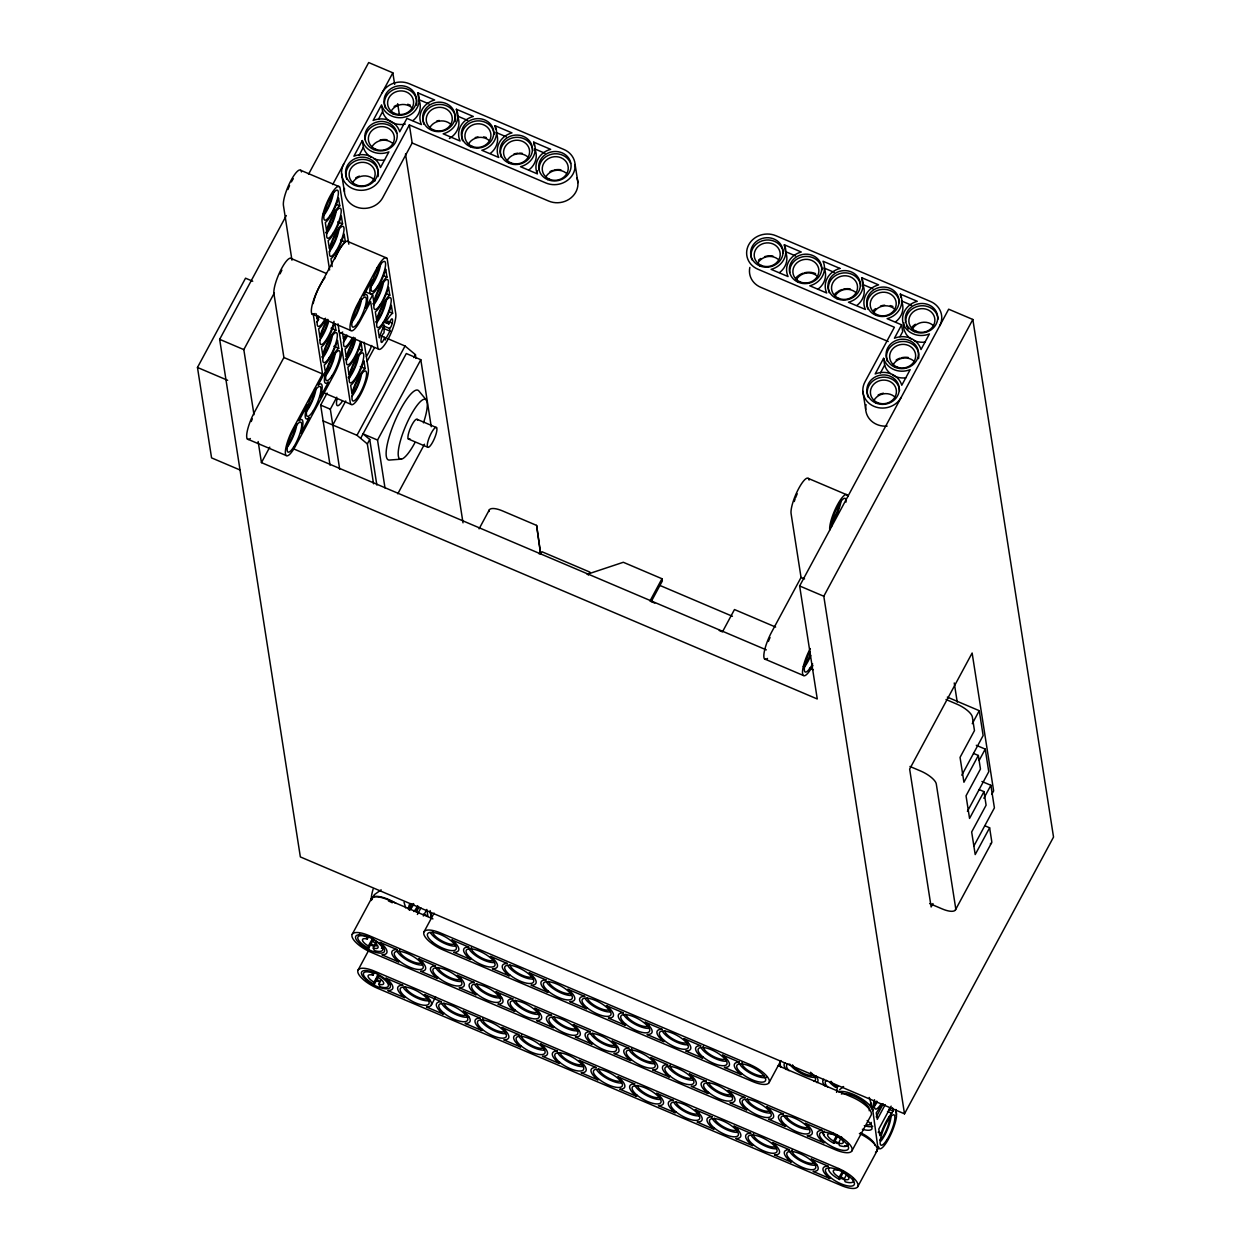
<?xml version="1.0" encoding="UTF-8"?>
<svg xmlns="http://www.w3.org/2000/svg" width="1251" height="1251" viewBox="0 0 1251 1251"><rect width="100%" height="100%" fill="white"/><g stroke="black" fill="none" stroke-linecap="round" stroke-linejoin="round"><path stroke-width="1.5" d="M372 897.577L371.406 900.095L374.377 894.653L381.133 889.852M381.211 335.878L384.729 337.379L385.152 340.022L389.952 331.093L389.546 328.45C393.408 325.604 393.971 311.39 388.826 323.915L383.557 321.679M371.688 345.495L371.328 346.558A14.871 3.565 -67 0 1 366.402 356.504M891.15 1106.165L878.796 1129.106L879.813 1135.627L881.83 1131.076A20.266 4.848 -67 0 1 890.837 1114.344L893.042 1111.06L892.542 1107.792M877.905 1147.73L872.838 1110.591L869.758 1105.321L870.946 1103.054L869.226 1097.44M373.236 948.039L374.69 948.399A8.788 3.065 28.3 0 0 373.705 942.034L372.141 941.096L371.797 938.891L372.626 939.282A13.98 4.863 28.3 0 1 382.759 948.852A13.98 4.863 28.3 0 1 374.377 950.557L373.236 948.039L376.473 941.94M378.865 984.209L380.335 984.553A8.788 3.065 28.3 0 0 379.334 978.204L377.786 977.266L377.442 975.045L378.255 975.452A13.98 4.863 28.3 0 1 388.389 985.022A13.98 4.863 28.3 0 1 380.023 986.726L378.865 984.209L381.289 979.627M847.943 1143.93A13.98 4.863 28.3 0 1 839.562 1145.635L838.42 1143.133L841.657 1137.018M852.916 1178.411A13.98 4.863 28.3 0 1 845.207 1181.804L844.05 1179.286L846.489 1174.72M240.286 470.095L211.56 457.882L197.47 367.466L245.54 278.191L252.718 281.24M258.159 441.54L261.443 462.62L817.263 698.981L799.639 585.968L948.665 309.2L972.84 319.474L1053.53 837.06L904.504 1113.828L300.349 856.919L219.66 339.334L286.307 215.547M308.512 174.296L368.685 62.55L392.845 72.824L394.659 84.411M253.984 414.722L243.82 349.608L274.376 292.875M332.688 184.569L392.845 72.824M362.321 140.565L353.908 156.203A19.75 17.889 -8.9 0 1 380.492 167.493L388.905 151.871A19.75 17.889 -8.9 0 1 362.321 140.565L363.369 147.352A19.75 17.889 -8.9 0 0 371.25 157.36M359.162 155.171L363.369 147.352M378.396 119.455L382.603 111.636L381.805 106.554M291.968 260.192A20.282 4.863 -67 0 0 281.631 268.449A20.282 4.863 -67 0 0 273.938 293.672L283.899 357.52L254.453 412.205A20.282 4.863 -67 0 0 246.932 432.909A20.282 4.863 -67 0 0 250.341 438.507M382.118 92.762A20.282 18.39 -8.9 0 1 409.265 83.723L563.92 149.494A20.282 18.39 -8.9 0 1 573.036 173.952A20.282 18.39 -8.9 0 1 545.889 182.974L409.358 124.912L379.913 179.597A20.282 18.39 -8.9 0 1 352.766 188.635A20.282 18.39 -8.9 0 1 343.665 164.178M409.358 124.912L412.173 142.989L382.728 197.689A20.282 18.39 -8.9 0 1 358.865 207.791A20.282 18.39 -8.9 0 1 344.494 188.448M261.443 462.62L269.763 447.154M313.188 313.86L322.555 373.955L293.109 428.64A20.282 4.863 -67 0 0 285.431 453.863A20.282 4.863 -67 0 0 295.752 445.606L334.22 374.174A20.282 4.863 -67 0 0 341.914 348.951M372.689 294.892L365.48 308.293A19.75 4.723 -67 0 0 363.541 295.861L371.954 280.224A19.75 4.723 -67 0 0 371.985 293.907L373.517 292.953A19.75 4.723 -67 0 0 385.73 269.215L386.966 277.128A19.75 4.723 -67 0 0 373.736 301.679L372.689 294.892L364.635 291.467M330.029 465.153L320.663 405.089L327.121 393.095M339.693 469.266L330.327 409.202L336.785 397.208M332.797 425.012L345.745 400.977M367.012 361.492L374.409 347.762M384.729 337.379C379.585 349.905 380.148 335.69 384.026 332.844L384.354 325.057L383.134 327.637A19.75 4.723 -67 0 0 379.381 337.833L378.146 329.92A19.75 4.723 -67 0 0 391.36 305.369L392.595 313.282A19.75 4.723 -67 0 0 388.06 318.489L386.762 320.584L387.153 323.118L383.65 321.616M373.549 483.793L367.341 443.933L356.973 435.301L405.043 346.011L387.779 338.677M360.632 438.35L406.309 353.533L420.805 359.694L431.251 426.716M367.341 443.933L369.733 439.461L363.04 433.878L377.536 440.055L384.995 487.921M413.815 357.614L415.41 354.643L405.043 346.011M377.536 440.055L420.805 359.694M397.787 493.801L424.48 444.23M479.086 528.845L489.25 509.97M539.181 553.943L540.323 551.832L536.616 525.404L502.48 510.893A16.232 5.661 28.3 0 0 489.032 511.503M540.323 551.832L540.667 554.099L541.949 551.738L589.878 572.114L588.283 575.1M352.203 934.325L371.438 898.609M358.083 970.057L369.061 949.65M416.333 912.01L418.991 907.1M417.396 914.465L420.915 907.913M423.323 915.998L426.841 909.446L427.858 915.982L423.51 914.121M424.026 931.839L434.097 913.121M431.157 1005.335L435.661 996.969M649.957 601.043L661.967 578.728L623.311 562.278L587.126 574.318M651.177 601.684L662.326 580.98L661.967 578.728M883.597 358.333L875.184 373.955A19.75 17.889 -8.9 0 1 901.768 385.261L910.181 369.639A19.75 17.889 -8.9 0 1 883.597 358.333L884.66 365.104A19.75 17.889 -8.9 0 0 890.352 373.58M901.627 324.853L894.418 338.239A19.75 17.889 -8.9 0 1 921.002 349.545L929.415 333.923A19.75 17.889 -8.9 0 1 904.989 327.246L903.159 323.477A19.75 17.889 -8.9 0 1 917.264 301.319L900.345 294.126A19.75 17.889 -8.9 0 1 887.131 318.677L901.627 324.853L902.69 331.624L899.985 336.66M880.454 372.923L884.66 365.104M809.116 480.103A20.282 4.863 -67 0 0 798.779 488.375A20.282 4.863 -67 0 0 791.085 513.598L801.047 577.446L771.601 632.13A20.282 4.863 -67 0 0 764.095 652.819A20.282 4.863 -67 0 0 767.489 658.433M904.504 1113.828L823.799 596.242L972.84 319.474M769.052 1082.647L780.952 1060.551M972.262 723.688L979.252 710.693L947.351 697.135M961.8 775.182L983.13 735.557L979.252 710.693M973.513 753.415L978.345 755.463L963.927 782.25L960.049 757.387L974.466 730.6L972.355 717.042A16.232 5.661 28.3 0 0 956.796 704.094L946.022 699.512M979.126 760.483L985.241 749.114L976.312 745.315M967.43 811.336L988.759 771.726L985.241 749.114M979.142 789.584L983.99 791.633L969.556 818.42L966.038 795.808L980.456 769.037L978.345 755.463M983.88 798.263L990.886 785.284L981.941 781.484M932.98 903.55L931.135 906.959L909.649 769.084L972.136 653.022L993.638 790.898L991.793 794.307M973.966 845.832L994.404 807.88L990.886 785.284M984.787 825.738L989.619 827.802L975.201 854.574L971.667 831.978L986.101 805.191L983.99 791.633M955.467 909.868L991.511 842.908M871.884 1108.136L870.946 1103.054M851.9 1150.904L871.118 1115.204A20.282 7.068 28.3 0 0 851.947 1097.08L778.216 1065.727M876.232 1116.924L883.284 1103.82M885.223 1104.633L877.279 1119.379L876.263 1112.858L878.468 1109.59A20.297 4.863 -67 0 0 882.377 1103.773M857.764 1186.652L876.998 1150.936M367.309 939.048L366.152 936.53A13.98 4.863 28.3 0 0 357.786 938.234A13.98 4.863 28.3 0 0 367.919 947.805L368.748 948.211L368.388 945.991L366.84 945.052A8.788 3.065 28.3 0 1 365.839 938.703L367.309 939.048L368.967 935.998M368.748 948.211L372.861 940.236M372.954 975.217L371.797 972.699A13.98 4.863 28.3 0 0 363.416 974.404A13.98 4.863 28.3 0 0 373.564 983.974L374.377 984.365L374.033 982.16L372.47 981.222A8.788 3.065 28.3 0 1 371.484 974.857L372.954 975.217L374.612 972.168M374.377 984.365L378.49 976.39M824.19 1131.107A13.98 4.863 28.3 0 0 833.103 1142.898L833.932 1143.289L837.216 1136.815M828.803 1168.153A13.98 4.863 28.3 0 0 838.749 1179.052L839.562 1179.458L843.69 1171.483M368.388 945.991L372.548 938.406M374.033 982.16L378.177 974.576M833.932 1143.289L833.588 1141.068L836.903 1135.001M839.562 1179.458L839.218 1177.238L842.548 1171.171M387.153 323.118L388.42 321.272L388.826 323.915M839.562 1089.73L843.596 1086.54M405.324 124.052L403.776 124.349A19.75 17.889 -8.9 0 1 382.603 111.636M401.336 459.148L389.765 460.024A37.858 9.07 -67 0 1 394.378 422.4A37.858 9.07 -67 0 1 418.71 390.797L426.153 399.788M832.494 1134.125L831.039 1133.781A8.788 3.065 28.3 0 0 832.024 1140.146L833.588 1141.068M838.42 1143.133L839.874 1143.477A8.788 3.065 28.3 0 0 838.889 1137.112L837.326 1136.189M838.139 1170.295L836.669 1169.935A8.788 3.065 28.3 0 0 837.67 1176.3L839.218 1177.238M844.05 1179.286L845.52 1179.646A8.788 3.065 28.3 0 0 844.519 1173.282L842.971 1172.343M784.346 244.805L801.265 251.998A19.75 17.889 -8.9 0 0 788.052 276.549L771.132 269.356A19.75 17.889 -8.9 0 0 784.346 244.805L785.409 251.576L795.558 255.892M861.689 277.691L878.593 284.884A19.75 17.889 -8.9 0 0 865.379 309.435L848.459 302.242A19.75 17.889 -8.9 0 0 861.689 277.691L862.737 284.462A19.75 17.889 -8.9 0 1 856.966 305.385M417.725 92.809L434.644 100.002A19.75 17.889 -8.9 0 0 421.431 124.568L406.919 118.392L399.71 131.793A19.75 17.889 -8.9 0 0 373.126 120.487L381.539 104.865A19.75 17.889 -8.9 0 0 402.713 117.563L407.154 116.484A19.75 17.889 -8.9 0 0 417.725 92.809L418.788 99.595A19.75 17.889 -8.9 0 1 413.002 120.518M456.396 109.259L473.316 116.452A19.75 17.889 -8.9 0 0 460.087 141.003L443.167 133.81A19.75 17.889 -8.9 0 0 456.396 109.259L457.444 116.046A19.75 17.889 -8.9 0 1 449.375 138.486M495.052 125.694L511.972 132.887A19.75 17.889 -8.9 0 0 498.758 157.454L481.838 150.261A19.75 17.889 -8.9 0 0 495.052 125.694L495.584 129.088M533.724 142.145L550.643 149.338A19.75 17.889 -8.9 0 0 537.414 173.889L520.51 166.696A19.75 17.889 -8.9 0 0 533.724 142.145L534.255 145.538M834.229 272.343L824.081 268.027A19.75 17.889 -8.9 0 1 818.295 288.934M862.737 284.462L872.885 288.778M911.557 305.228L901.408 300.912A19.75 17.889 -8.9 0 1 895.622 321.82M418.788 99.595L428.937 103.911M457.444 116.046L467.608 120.362M506.264 136.797L496.115 132.481A19.75 17.889 -8.9 0 1 490.329 153.404M544.936 153.248L534.787 148.932A19.75 17.889 -8.9 0 1 529.001 169.839M888.226 341.523L760.671 287.277A20.282 18.39 -8.9 0 1 749.849 267.417M412.173 142.989L548.704 201.067A20.282 18.39 -8.9 0 0 571.019 197.846A20.282 18.39 -8.9 0 0 576.914 177.939M300.819 170.339L339.474 186.79M336.535 204.492L339.756 205.868A19.75 4.723 -67 0 0 326.527 230.419L325.291 222.506A19.75 4.723 -67 0 0 338.521 197.955L339.756 205.868M337.739 221.896L342.571 223.945A19.75 4.723 -67 0 0 329.357 248.511L328.122 240.599A19.75 4.723 -67 0 0 341.335 216.048L342.571 223.945M386.684 258.034L348.028 241.599A20.282 4.863 -67 0 0 338.333 251.482L319.114 287.198A20.282 4.863 -67 0 0 311.593 307.902A20.282 4.863 -67 0 0 314.986 313.501M340.553 239.973L345.385 242.037A19.75 4.723 -67 0 0 334.83 258.973M383.744 275.752L386.966 277.128M386.559 293.829L389.78 295.205A19.75 4.723 -67 0 0 376.567 319.756L375.331 311.843A19.75 4.723 -67 0 0 388.545 287.292L389.78 295.205M291.327 258.566L326.464 273.516M808.474 478.492L847.13 494.927M389.077 311.796L392.595 313.282M388.842 321.71L392.361 323.211M382.509 325.448L389.546 328.45M382.915 328.106L389.952 331.093M312.062 314.032L350.733 330.483M331.062 328.2L335.894 330.248A19.75 4.723 -67 0 0 322.68 354.799L321.444 346.902A19.75 4.723 -67 0 0 333.908 324.807M339.756 332.563L378.412 349.013M359.084 349.154L362.305 350.53A19.75 4.723 -67 0 0 349.076 375.081L347.856 367.168A19.75 4.723 -67 0 0 361.07 342.618L362.305 350.53M333.876 346.277L338.708 348.341A19.75 4.723 -67 0 0 326.245 370.421L325.166 374.315A19.75 4.723 -67 0 0 328.466 381.962L320.053 397.583A19.75 4.723 -67 0 0 318.114 385.152L325.323 371.75L324.259 364.979A19.75 4.723 -67 0 0 337.489 340.428L338.708 348.341M360.288 366.543L365.12 368.607A19.75 4.723 -67 0 0 351.906 393.158L350.671 385.245A19.75 4.723 -67 0 0 363.885 360.695L365.12 368.607M283.899 357.52L322.555 373.955M801.047 577.446L804.565 578.932M417.224 419.382L436.552 427.607A10.821 2.596 -67 0 1 431.532 444.074A10.821 2.596 -67 0 1 428.202 440.508A10.821 2.596 -67 0 1 436.552 427.607M219.66 339.334L243.82 349.608M799.639 585.968L823.799 596.242M322.821 392.376L350.937 404.323M408.295 438.976L427.639 447.186M320.663 405.089L330.327 409.202M197.47 367.466L227.651 380.304M323.133 420.915L356.973 435.301M775.636 627.064L734.478 609.55L722.452 631.88L719.231 630.504M659.918 585.452L732.414 616.274M293.25 448.702L766.316 649.879M809.491 668.237L813.087 669.77M651.568 601.731L654.789 603.091M247.401 439.038L286.072 455.489M764.564 658.964L803.22 675.415M909.962 766.472L920.736 771.054A16.232 5.661 28.3 0 1 936.295 784.002L955.686 908.32A16.232 5.661 28.3 0 1 942.238 908.93L929.665 903.582M888.695 1109.215L893.042 1111.06M887.491 1111.435L891.854 1113.296M432.924 918.891L387.966 899.766A20.282 7.068 28.3 0 0 371.172 900.532M878.124 1132.171L881.017 1133.406M370.39 944.755L369.733 944.442A16.232 5.661 28.3 0 0 373.517 946.272M369.608 944.677L370.437 945.084M404.042 902.362L405.762 907.976M889.242 1116.643L889.555 1118.629A13.261 3.174 -67 0 1 884.942 1133.031L884.004 1134.798A13.261 3.174 -67 0 1 879.688 1140.318M872.182 1107.557L872.838 1110.591A20.297 4.863 -67 0 1 874.527 1099.723M989.619 827.802L991.73 841.36A16.232 5.661 28.3 0 1 990.323 843.925M900.345 294.126L900.876 297.519M954.247 682.968L957.234 702.108M862.862 391.344L865.692 409.421M895.904 1109.481L896.514 1116.064A20.266 4.848 -67 0 1 887.616 1140.615A20.266 4.848 -67 0 1 878.468 1146.776A20.282 7.068 28.3 0 1 876.701 1149.982M779.795 1061.348L780.687 1067.103M575.116 164.538L577.931 182.63M536.616 525.404L540.667 554.099M397.677 103.724L399.476 115.311M405.496 153.936L463.011 522.824M415.41 354.643L416.004 358.443M341.586 173.592L344.4 191.669M348.826 244.195L340.131 188.416A20.282 4.863 -67 0 0 329.795 196.673A20.282 4.863 -67 0 0 322.101 221.896L329.592 269.981M364.119 342.289L368.326 369.233A20.282 4.863 -67 0 1 360.632 394.44A20.282 4.863 -67 0 1 350.296 402.713L337.989 323.837M345.385 242.037L344.15 234.125A19.75 4.723 -67 0 1 330.936 258.676L332.172 266.588M369.733 439.461L376.848 485.028M342.711 334.158L343.446 338.912A19.75 4.723 -67 0 1 344.197 336.441M430.125 910.587L431.314 918.203M334.908 323.931L335.894 330.248M316.3 313.892L317.035 318.645A19.75 4.723 -67 0 1 317.785 316.175M291.827 259.301L283.43 205.445A20.282 4.863 -67 0 1 291.123 180.238A20.282 4.863 -67 0 1 301.46 171.966M871.212 1122.397L871.259 1123.351A13.261 4.629 28.3 0 1 866.896 1124.821M414.879 442.745A32.463 7.772 -67 0 1 398.35 450.829A32.463 7.772 -67 0 1 419.069 402.963A32.463 7.772 -67 0 1 423.479 422.854M409.859 438.679A10.821 2.596 -67 0 1 410.265 428.421A10.821 2.596 -67 0 1 417.568 420.242M342.367 401.149A14.871 3.565 -67 0 1 340.679 403.479L339.162 405.043A14.871 3.565 -67 0 1 336.941 399.491M895.544 1110.825A20.282 7.068 28.3 0 1 896.216 1115.22M810.539 1072.263A16.232 5.661 28.3 0 1 814.12 1081.427M789.006 1070.747A16.232 5.661 28.3 0 1 787.958 1063.96M827.677 1087.182A16.232 5.661 28.3 0 1 826.614 1080.411M430.235 912.839A19.75 6.881 28.3 0 1 430.954 917.468M786.238 1069.589A19.75 6.881 28.3 0 1 785.175 1062.756M815.84 1075.797A19.75 6.881 28.3 0 1 816.903 1082.631M824.909 1086.024A19.75 6.881 28.3 0 1 823.846 1079.206M835.777 1087.463A16.232 5.661 28.3 0 1 830.085 1082.725M816.528 1076.955A16.232 5.661 28.3 0 1 802.595 1074.156A16.232 5.661 28.3 0 1 789.709 1064.022M813.963 1075.25A13.042 4.551 28.3 0 1 802.767 1072.983A13.042 4.551 28.3 0 1 792.415 1064.851M837.028 1086.916A13.042 4.551 28.3 0 1 831.086 1081.302M417.975 907.272A20.297 4.863 -67 0 1 415.598 911.322M408.186 909.055A20.297 4.863 -67 0 1 409.343 904.629M371.406 900.095A20.266 4.848 -67 0 1 373.111 889.18M383.228 947.93A13.98 4.863 28.3 0 1 381.43 948.305M359.459 935.107A13.98 4.863 28.3 0 1 359.647 933.778M388.42 900.939A16.498 5.755 28.3 0 1 392.267 902.784M371.672 898.155A20.282 7.068 28.3 0 1 395.988 903.378M417.725 905.693A16.498 3.956 -67 0 1 413.925 911.572M409.296 910.165A16.498 3.956 -67 0 1 410.703 903.55M413.862 904.035A16.498 3.956 -67 0 1 410.047 909.93M413.174 903.55A13.261 3.174 -67 0 1 408.858 909.07M890.947 1114.782A16.498 3.956 -67 0 1 880.876 1141.178M860.532 1132.749A16.498 5.755 28.3 0 1 875.059 1145.337M862.377 1129.246A16.498 5.755 28.3 0 0 872.041 1128.809L871.494 1125.243A16.498 5.755 28.3 0 0 867.193 1120.521M872.76 1126.275A16.498 5.755 28.3 0 1 864.3 1125.681M836.559 1092.389A20.266 4.848 -67 0 1 837.857 1085.79M841.376 1094.031A16.498 5.755 28.3 0 1 859.328 1098.941A16.498 5.755 28.3 0 1 869.195 1110.747M838.358 1091.967A20.282 7.068 28.3 0 1 869.758 1105.321M880.985 1104.054A16.498 3.956 -67 0 1 874.949 1102.225M877.107 1102.412A16.498 3.956 -67 0 1 873.542 1106.728M876.81 1101.115A13.261 3.174 -67 0 1 874.042 1104.148M507.062 160.66A13.042 11.806 -8.9 0 1 527.312 156.5M513.911 154.045A16.232 14.699 -8.9 0 1 518.055 153.201M519.462 153.138A16.232 14.699 -8.9 0 1 522.277 153.341M436.568 121.159A16.232 14.699 -8.9 0 1 439.32 120.487M475.239 137.61A16.232 14.699 -8.9 0 1 477.991 136.922M483.605 136.906A16.232 14.699 -8.9 0 1 486.311 137.563M380.038 140.034A16.232 14.699 -8.9 0 1 387.044 139.737M394.112 106.507A16.232 14.699 -8.9 0 1 397.912 104.724M407.638 104.286A16.232 14.699 -8.9 0 1 410.281 105.162M549.987 171.59A16.232 14.699 -8.9 0 1 552.567 170.496M553.927 170.105A16.232 14.699 -8.9 0 1 560.933 169.792M355.659 177.939A16.232 14.699 -8.9 0 1 359.444 176.141M501.244 157.173A16.232 14.699 -8.9 0 1 513.489 137.673A16.232 14.699 -8.9 0 1 532.754 150.699M462.573 140.722A16.232 14.699 -8.9 0 1 474.817 121.238A16.232 14.699 -8.9 0 1 494.082 134.264M468.39 144.225A13.042 11.806 -8.9 0 1 488.656 140.065M385.245 107.836A16.232 14.699 -8.9 0 1 399.585 88.039A16.232 14.699 -8.9 0 1 416.474 105.209M391.063 111.339A13.042 11.806 -8.9 0 1 411.313 107.179M423.917 124.287A16.232 14.699 -8.9 0 1 438.257 104.49A16.232 14.699 -8.9 0 1 455.129 121.66M429.734 127.774A13.042 11.806 -8.9 0 1 449.985 123.614M371.828 147.055A13.042 11.806 -8.9 0 1 392.095 142.895M365.198 139.799A16.232 14.699 -8.9 0 1 378.255 124.068A16.232 14.699 -8.9 0 1 396.723 133.325M539.103 169.855A16.232 14.699 -8.9 0 1 552.144 154.123A16.232 14.699 -8.9 0 1 570.612 163.396M545.717 177.11A13.042 11.806 -8.9 0 1 565.984 172.951M536.992 173.232A19.75 17.889 -8.9 0 1 537.289 170.699M346.793 179.268A16.232 14.699 -8.9 0 1 361.132 159.471A16.232 14.699 -8.9 0 1 378.005 176.641M352.61 182.755A13.042 11.806 -8.9 0 1 375.097 180.879M384.542 160.065A19.75 17.889 -8.9 0 1 373.658 158.58M939.657 325.932A20.282 18.39 -8.9 0 0 930.541 301.491L775.886 235.72A20.282 18.39 -8.9 0 0 748.739 244.743A20.282 18.39 -8.9 0 0 757.856 269.2L894.387 327.262L864.941 381.946A20.282 18.39 -8.9 0 0 874.058 406.387A20.282 18.39 -8.9 0 0 901.189 397.365M887.147 426.091A20.282 18.39 -8.9 0 1 866.052 404.62M925.052 342.102A19.75 17.889 -8.9 0 1 914.168 340.632M911.76 339.396A19.75 17.889 -8.9 0 1 906.052 334.017L904.223 330.264A19.75 17.889 -8.9 0 1 903.91 322.68M789.725 272.515A16.232 14.699 -8.9 0 1 804.878 256.471A16.232 14.699 -8.9 0 1 822.048 269.794M796.215 277.55A16.232 14.699 -8.9 0 1 803.205 273.156M804.549 272.749A16.232 14.699 -8.9 0 1 815.558 273.594M796.355 279.771A13.042 11.806 -8.9 0 1 816.606 275.611M834.886 294.001A16.232 14.699 -8.9 0 1 836.935 292.171M838.061 291.389A16.232 14.699 -8.9 0 1 841.86 289.591M843.221 289.2A16.232 14.699 -8.9 0 1 850.227 288.887M835.011 296.206A13.042 11.806 -8.9 0 1 855.277 292.046M829.194 292.703A16.232 14.699 -8.9 0 1 841.438 273.218A16.232 14.699 -8.9 0 1 860.719 286.244M912.354 329.091A13.042 11.806 -8.9 0 1 932.605 324.932M908.382 328.997A16.232 14.699 -8.9 0 1 906.537 325.588M905.724 321.835A16.232 14.699 -8.9 0 1 920.877 305.807A16.232 14.699 -8.9 0 1 938.047 319.13M912.214 326.886A16.232 14.699 -8.9 0 1 915.404 324.275M867.866 309.153A16.232 14.699 -8.9 0 1 880.11 289.669A16.232 14.699 -8.9 0 1 899.375 302.679M873.542 310.436A16.232 14.699 -8.9 0 1 875.591 308.622M880.532 306.042A16.232 14.699 -8.9 0 1 884.676 305.181M890.259 305.604A16.232 14.699 -8.9 0 1 892.901 306.479M873.683 312.656A13.042 11.806 -8.9 0 1 893.933 308.497M896.169 359.991A16.232 14.699 -8.9 0 1 899.969 358.193M901.314 357.802A16.232 14.699 -8.9 0 1 908.335 357.489M758.528 260.161A16.232 14.699 -8.9 0 1 760.733 258.504M764.533 256.705A16.232 14.699 -8.9 0 1 772.899 256.002M878.139 395.003A16.232 14.699 -8.9 0 1 883.487 393.221M887.303 361.304A16.232 14.699 -8.9 0 1 901.643 341.523A16.232 14.699 -8.9 0 1 918.531 358.693M893.12 364.807A13.042 11.806 -8.9 0 1 913.371 360.648M751.867 259.817A16.232 14.699 -8.9 0 1 764.111 240.333A16.232 14.699 -8.9 0 1 783.376 253.359M757.684 263.32A13.042 11.806 -8.9 0 1 777.95 259.16M786.285 253.984A19.75 17.889 -8.9 0 1 779.623 272.499M868.069 397.02A16.232 14.699 -8.9 0 1 880.313 377.536A16.232 14.699 -8.9 0 1 899.578 390.562M873.886 400.523A13.042 11.806 -8.9 0 1 894.152 396.364M905.833 377.818A19.75 17.889 -8.9 0 1 892.526 375.112M342.68 332.031A20.282 4.863 -67 0 1 339.099 330.952M386.371 299.333A16.232 3.878 -67 0 1 376.442 323.071M384.948 301.522A13.042 3.127 -67 0 1 375.628 321.976M380.726 263.163A16.232 3.878 -67 0 1 370.796 286.917M379.303 265.368A13.042 3.127 -67 0 1 371.328 284.446M383.557 281.24A16.232 3.878 -67 0 1 373.627 304.994M382.134 283.445A13.042 3.127 -67 0 1 372.814 303.884M360.053 299.302A13.042 3.127 -67 0 1 352.094 320.162M361.508 298.88A16.232 3.878 -67 0 1 351.578 322.633M287.933 189.526A16.232 3.878 -67 0 1 289.56 185.617M291.389 181.927A16.232 3.878 -67 0 1 293.297 178.69M351.906 338.505A16.232 3.878 -67 0 1 344.588 346.683A16.232 3.878 -67 0 1 344.995 336.394M360.444 341.601A16.232 3.878 -67 0 1 351.578 361.602A16.232 3.878 -67 0 1 346.527 360.069A16.232 3.878 -67 0 1 354.518 339.787M354.94 337.645A19.75 4.723 -67 0 0 346.261 356.988L345.026 349.076A19.75 4.723 -67 0 0 353.314 337.238M334.893 210.418A13.042 3.127 -67 0 1 332.109 222.084A13.042 3.127 -67 0 1 325.604 232.639M336.331 209.996A16.232 3.878 -67 0 1 326.417 233.749M332.094 194.108A13.042 3.127 -67 0 1 322.789 214.546M333.517 191.919A16.232 3.878 -67 0 1 323.587 215.657M339.162 228.073A16.232 3.878 -67 0 1 329.232 251.826M337.739 230.278A13.042 3.127 -67 0 1 329.764 249.356M346.871 335.112A13.042 3.127 -67 0 1 343.853 339.756M347.074 336.441A16.232 3.878 -67 0 1 343.321 342.227M358.896 354.643A16.232 3.878 -67 0 1 348.966 378.396M360.288 374.925A13.042 3.127 -67 0 1 352.313 394.002M361.711 372.735A16.232 3.878 -67 0 1 351.781 396.473M354.643 338.771A13.042 3.127 -67 0 1 345.339 359.209M355.612 339.537A16.232 3.878 -67 0 1 346.136 360.319M357.442 355.065A13.042 3.127 -67 0 1 354.659 366.746A13.042 3.127 -67 0 1 348.153 377.286M313.157 303.633A20.282 4.863 -67 0 1 324.979 277.659M325.495 318.239A16.232 3.878 -67 0 1 318.176 326.417A16.232 3.878 -67 0 1 318.598 316.128M334.033 321.319A16.232 3.878 -67 0 1 325.166 341.335A16.232 3.878 -67 0 1 320.115 339.803A16.232 3.878 -67 0 1 328.106 319.521M327.277 319.396A19.75 4.723 -67 0 0 319.849 336.722L318.63 328.81A19.75 4.723 -67 0 0 325.667 319.365M318.927 317.441A13.042 3.127 -67 0 1 317.441 319.49M318.755 319.412A16.232 3.878 -67 0 1 316.91 321.96M327.871 320.881A13.042 3.127 -67 0 1 320.272 337.567M328.278 322.805A16.232 3.878 -67 0 1 319.74 340.053M335.299 352.454A16.232 3.878 -67 0 1 325.369 376.207M333.861 352.876A13.042 3.127 -67 0 1 325.901 373.736M332.485 334.377A16.232 3.878 -67 0 1 322.555 358.13M331.062 336.582A13.042 3.127 -67 0 1 321.742 357.02M280.068 273.844A16.232 3.878 -67 0 1 281.897 270.153M251.248 421.509A16.232 3.878 -67 0 1 252.311 418.882M314.626 388.592A13.042 3.127 -67 0 1 311.843 400.273A13.042 3.127 -67 0 1 305.338 410.813M316.081 388.17A16.232 3.878 -67 0 1 306.151 411.923M296.847 423.886A16.232 3.878 -67 0 1 286.917 447.639M295.424 426.091A13.042 3.127 -67 0 1 287.449 445.168M829.757 530.033A20.282 4.863 -67 0 1 837.451 504.81A20.282 4.863 -67 0 1 847.787 496.553M812.915 665.516A20.282 4.863 -67 0 1 802.579 673.789A20.282 4.863 -67 0 1 810.273 648.565M831.555 526.687A16.232 3.878 -67 0 1 838.67 504.825A16.232 3.878 -67 0 1 846.004 502.104M812.65 663.828A16.232 3.878 -67 0 1 804.424 670.724A16.232 3.878 -67 0 1 809.913 651.458M794.26 501.526A16.232 3.878 -67 0 1 795.104 498.977M795.589 497.679A16.232 3.878 -67 0 1 797.215 493.77M768.395 641.435A16.232 3.878 -67 0 1 770.037 637.525M841.172 500.056A16.232 3.878 -67 0 1 831.243 523.809M839.749 502.261A13.042 3.127 -67 0 1 831.774 521.339M810.757 655.477A16.232 3.878 -67 0 1 804.065 667.565M810.382 654.336A13.042 3.127 -67 0 1 803.267 666.455M859.406 1133.515A20.282 7.068 28.3 0 1 875.497 1152.202M430.078 1000.409A16.232 5.661 28.3 0 1 416.145 997.594A16.232 5.661 28.3 0 1 403.26 987.477M428.467 997.86A13.042 4.551 28.3 0 1 416.317 996.422A13.042 4.551 28.3 0 1 405.355 986.711M504.841 1031.575A13.042 4.551 28.3 0 1 490.658 1027.697A13.042 4.551 28.3 0 1 482.855 1018.361M505.326 1033.717A16.232 5.661 28.3 0 1 480.603 1020.363M379.178 980.675A13.042 4.551 28.3 0 1 376.144 979.205M391.422 983.958A16.232 5.661 28.3 0 1 389.327 984.381M379.381 982.004A16.232 5.661 28.3 0 1 375.597 980.19M468.75 1016.844A16.232 5.661 28.3 0 1 454.817 1014.029A16.232 5.661 28.3 0 1 441.931 1003.912M466.17 1015.124A13.042 4.551 28.3 0 1 453.472 1012.09A13.042 4.551 28.3 0 1 444.011 1003.161M543.513 1048.01A13.042 4.551 28.3 0 1 529.314 1044.132A13.042 4.551 28.3 0 1 521.526 1034.812M582.168 1064.46A13.042 4.551 28.3 0 1 569.471 1061.427A13.042 4.551 28.3 0 1 560.01 1052.482M582.653 1066.603A16.232 5.661 28.3 0 1 557.93 1053.248M659.496 1097.346A13.042 4.551 28.3 0 1 646.798 1094.312A13.042 4.551 28.3 0 1 637.338 1085.368M659.996 1099.488A16.232 5.661 28.3 0 1 635.258 1086.134M543.997 1050.152A16.232 5.661 28.3 0 1 528.422 1044.898A16.232 5.661 28.3 0 1 518.493 1034.827M620.84 1080.895A13.042 4.551 28.3 0 1 608.127 1077.862A13.042 4.551 28.3 0 1 598.682 1068.933M621.325 1083.038A16.232 5.661 28.3 0 1 596.586 1069.683M699.121 1112.968A13.042 4.551 28.3 0 1 686.971 1111.529A13.042 4.551 28.3 0 1 676.009 1101.818M698.652 1115.923A16.232 5.661 28.3 0 1 673.929 1102.569M737.793 1129.403A13.042 4.551 28.3 0 1 725.643 1127.964A13.042 4.551 28.3 0 1 714.665 1118.253M737.324 1132.374A16.232 5.661 28.3 0 1 712.585 1119.02M814.166 1163.117A13.042 4.551 28.3 0 1 799.983 1159.239A13.042 4.551 28.3 0 1 792.18 1149.904M816.731 1164.837A16.232 5.661 28.3 0 1 800.921 1161.053A16.232 5.661 28.3 0 1 789.146 1149.935M775.495 1146.667A13.042 4.551 28.3 0 1 761.312 1142.788A13.042 4.551 28.3 0 1 753.509 1133.469M775.98 1148.809A16.232 5.661 28.3 0 1 751.257 1135.455M843.377 1179.318A16.232 5.661 28.3 0 1 839.577 1177.504M843.158 1177.989A13.042 4.551 28.3 0 1 840.125 1176.519M422.134 965.084A16.232 5.661 28.3 0 1 406.559 959.845A16.232 5.661 28.3 0 1 396.63 949.775M422.603 962.128A13.042 4.551 28.3 0 1 408.936 959.908A13.042 4.551 28.3 0 1 399.663 949.744M499.931 995.014A13.042 4.551 28.3 0 1 487.781 993.575A13.042 4.551 28.3 0 1 476.819 983.865M501.542 997.547A16.232 5.661 28.3 0 1 487.609 994.733A16.232 5.661 28.3 0 1 474.723 984.615M376.301 946.037A13.042 4.551 28.3 0 1 370.265 943.473M460.79 981.535A16.232 5.661 28.3 0 1 436.067 968.18M461.259 978.579A13.042 4.551 28.3 0 1 449.109 977.125A13.042 4.551 28.3 0 1 438.147 967.43M538.602 1011.465A13.042 4.551 28.3 0 1 526.452 1010.01A13.042 4.551 28.3 0 1 515.475 1000.315M576.304 1028.713A13.042 4.551 28.3 0 1 563.591 1025.679A13.042 4.551 28.3 0 1 554.146 1016.75M578.869 1030.433A16.232 5.661 28.3 0 1 564.952 1027.618A16.232 5.661 28.3 0 1 552.051 1017.501M653.632 1061.599A13.042 4.551 28.3 0 1 639.449 1057.736A13.042 4.551 28.3 0 1 631.646 1048.401M654.117 1063.741A16.232 5.661 28.3 0 1 629.394 1050.387M540.213 1013.998A16.232 5.661 28.3 0 1 526.28 1011.183A16.232 5.661 28.3 0 1 513.395 1001.066M614.96 1045.164A13.042 4.551 28.3 0 1 602.263 1042.13A13.042 4.551 28.3 0 1 592.802 1033.201M617.541 1046.884A16.232 5.661 28.3 0 1 603.607 1044.069A16.232 5.661 28.3 0 1 590.722 1033.952M692.303 1078.049A13.042 4.551 28.3 0 1 678.12 1074.171A13.042 4.551 28.3 0 1 670.317 1064.836M692.788 1080.192A16.232 5.661 28.3 0 1 677.213 1074.937A16.232 5.661 28.3 0 1 667.283 1064.867M730.959 1094.484A13.042 4.551 28.3 0 1 718.262 1091.451A13.042 4.551 28.3 0 1 708.801 1082.522M731.46 1096.627A16.232 5.661 28.3 0 1 706.721 1083.272M808.302 1127.37A13.042 4.551 28.3 0 1 795.589 1124.336A13.042 4.551 28.3 0 1 786.128 1115.407M808.787 1129.512A16.232 5.661 28.3 0 1 784.049 1116.158M769.631 1110.935A13.042 4.551 28.3 0 1 756.918 1107.901A13.042 4.551 28.3 0 1 747.472 1098.972M770.116 1113.077A16.232 5.661 28.3 0 1 745.393 1099.723M847.443 1145.963A16.232 5.661 28.3 0 1 844.613 1145.76M837.513 1143.586A16.232 5.661 28.3 0 1 833.713 1141.756M824.425 1134.86A16.232 5.661 28.3 0 1 822.72 1132.608M837.294 1142.257A13.042 4.551 28.3 0 1 834.261 1140.787M764.111 1075.563A13.042 4.551 28.3 0 1 749.928 1071.685A13.042 4.551 28.3 0 1 742.124 1062.349M766.691 1077.283A16.232 5.661 28.3 0 1 750.866 1073.499A16.232 5.661 28.3 0 1 739.106 1062.38M725.455 1059.128A13.042 4.551 28.3 0 1 711.272 1055.25A13.042 4.551 28.3 0 1 703.469 1045.914M725.94 1061.255A16.232 5.661 28.3 0 1 701.201 1047.9M649.081 1025.413A13.042 4.551 28.3 0 1 636.931 1023.975A13.042 4.551 28.3 0 1 625.953 1014.264M648.612 1028.369A16.232 5.661 28.3 0 1 623.874 1015.014M687.737 1041.864A13.042 4.551 28.3 0 1 675.587 1040.425A13.042 4.551 28.3 0 1 664.625 1030.715M687.268 1044.82A16.232 5.661 28.3 0 1 662.545 1031.465M609.456 1009.792A13.042 4.551 28.3 0 1 596.743 1006.758A13.042 4.551 28.3 0 1 587.298 997.829M609.941 1011.934A16.232 5.661 28.3 0 1 585.202 998.579M570.784 993.357A13.042 4.551 28.3 0 1 558.087 990.307A13.042 4.551 28.3 0 1 548.626 981.378M571.269 995.483A16.232 5.661 28.3 0 1 546.546 982.129M493.457 960.471A13.042 4.551 28.3 0 1 479.274 956.593A13.042 4.551 28.3 0 1 471.471 947.257M493.942 962.598A16.232 5.661 28.3 0 1 478.367 957.359A16.232 5.661 28.3 0 1 468.453 947.288M532.128 976.906A13.042 4.551 28.3 0 1 519.415 973.872A13.042 4.551 28.3 0 1 509.97 964.943M532.613 979.048A16.232 5.661 28.3 0 1 507.875 965.694M454.785 944.02A13.042 4.551 28.3 0 1 440.602 940.142A13.042 4.551 28.3 0 1 432.815 930.807M455.286 946.163A16.232 5.661 28.3 0 1 430.547 932.808M377.004 267.933L357.77 303.633A20.282 4.863 -67 0 0 350.077 328.857A20.282 4.863 -67 0 0 360.413 320.584L370.64 301.616L377.771 347.387A20.282 4.863 -67 0 0 388.107 339.13A20.282 4.863 -67 0 0 395.801 313.907L387.341 259.661A20.282 4.863 -67 0 0 377.004 267.933M307.293 405.246L298.88 420.868A19.75 4.723 -67 0 1 300.819 433.299L309.232 417.662A19.75 4.723 -67 0 1 307.293 405.246M839.937 268.433L823.017 261.24A19.75 17.889 -8.9 0 1 809.804 285.791L826.708 292.984A19.75 17.889 -8.9 0 1 839.937 268.433M749.881 1064.538L440.555 932.996A20.282 7.068 28.3 0 0 423.745 933.762A20.282 7.068 28.3 0 0 443.198 949.947L752.523 1081.489A20.282 7.068 28.3 0 0 769.318 1080.723A20.282 7.068 28.3 0 0 749.881 1064.538M468.703 947.07L451.783 939.876A19.75 6.881 28.3 0 1 453.722 952.308L470.642 959.501A19.75 6.881 28.3 0 1 468.703 947.07M507.359 963.52L490.455 956.327A19.75 6.881 28.3 0 1 492.378 968.759L509.298 975.952A19.75 6.881 28.3 0 1 507.359 963.52M546.03 979.955L529.11 972.762A19.75 6.881 28.3 0 1 531.05 985.194L547.969 992.387A19.75 6.881 28.3 0 1 546.03 979.955M584.686 996.406L567.782 989.213A19.75 6.881 28.3 0 1 569.721 1001.644L586.625 1008.838A19.75 6.881 28.3 0 1 584.686 996.406M623.358 1012.841L606.438 1005.648A19.75 6.881 28.3 0 1 608.377 1018.079L625.297 1025.273A19.75 6.881 28.3 0 1 623.358 1012.841M662.029 1029.292L645.109 1022.098A19.75 6.881 28.3 0 1 647.048 1034.53L663.968 1041.723A19.75 6.881 28.3 0 1 662.029 1029.292M700.685 1045.727L683.781 1038.533A19.75 6.881 28.3 0 1 685.704 1050.965L702.624 1058.158A19.75 6.881 28.3 0 1 700.685 1045.727M739.357 1062.177L722.437 1054.984A19.75 6.881 28.3 0 1 724.376 1067.416L741.296 1074.609A19.75 6.881 28.3 0 1 739.357 1062.177M832.728 1132.796L368.732 935.482A20.282 7.068 28.3 0 0 351.938 936.248A20.282 7.068 28.3 0 0 371.375 952.433L835.371 1149.747A20.282 7.068 28.3 0 0 852.166 1148.981A20.282 7.068 28.3 0 0 832.728 1132.796M396.88 949.556L379.96 942.363A19.75 6.881 28.3 0 1 381.899 954.794L398.819 961.988A19.75 6.881 28.3 0 1 396.88 949.556M435.551 966.007L418.632 958.813A19.75 6.881 28.3 0 1 420.571 971.245L437.49 978.438A19.75 6.881 28.3 0 1 435.551 966.007M474.207 982.442L457.303 975.248A19.75 6.881 28.3 0 1 459.226 987.68L476.146 994.873A19.75 6.881 28.3 0 1 474.207 982.442M512.879 998.892L495.959 991.699A19.75 6.881 28.3 0 1 497.898 1004.131L514.818 1011.324A19.75 6.881 28.3 0 1 512.879 998.892M551.55 1015.327L534.63 1008.134A19.75 6.881 28.3 0 1 536.57 1020.566L553.474 1027.759A19.75 6.881 28.3 0 1 551.55 1015.327M590.206 1031.778L573.286 1024.585A19.75 6.881 28.3 0 1 575.225 1037.016L592.145 1044.21A19.75 6.881 28.3 0 1 590.206 1031.778M628.878 1048.213L611.958 1041.02A19.75 6.881 28.3 0 1 613.897 1053.451L630.817 1060.645A19.75 6.881 28.3 0 1 628.878 1048.213M667.534 1064.664L650.629 1057.47A19.75 6.881 28.3 0 1 652.569 1069.902L669.473 1077.095A19.75 6.881 28.3 0 1 667.534 1064.664M706.205 1081.099L689.285 1073.905A19.75 6.881 28.3 0 1 691.224 1086.337L708.144 1093.53A19.75 6.881 28.3 0 1 706.205 1081.099M744.877 1097.549L727.957 1090.356A19.75 6.881 28.3 0 1 729.896 1102.788L746.816 1109.981A19.75 6.881 28.3 0 1 744.877 1097.549M783.533 1113.984L766.613 1106.791A19.75 6.881 28.3 0 1 768.552 1119.223L785.472 1126.416A19.75 6.881 28.3 0 1 783.533 1113.984M822.204 1130.435L805.284 1123.242A19.75 6.881 28.3 0 1 807.223 1135.673L824.143 1142.867A19.75 6.881 28.3 0 1 822.204 1130.435M838.592 1168.528L374.612 971.214A20.282 7.068 28.3 0 0 357.802 971.98A20.282 7.068 28.3 0 0 377.255 988.165L841.235 1185.479A20.282 7.068 28.3 0 0 858.045 1184.713A20.282 7.068 28.3 0 0 838.592 1168.528M402.744 985.288L385.84 978.094A19.75 6.881 28.3 0 1 387.779 990.526L404.683 997.719A19.75 6.881 28.3 0 1 402.744 985.288M441.415 1001.738L424.496 994.545A19.75 6.881 28.3 0 1 426.435 1006.977L443.354 1014.17A19.75 6.881 28.3 0 1 441.415 1001.738M480.087 1018.173L463.167 1010.98A19.75 6.881 28.3 0 1 465.106 1023.412L482.026 1030.605A19.75 6.881 28.3 0 1 480.087 1018.173M518.743 1034.624L501.823 1027.431A19.75 6.881 28.3 0 1 503.762 1039.862L520.682 1047.056A19.75 6.881 28.3 0 1 518.743 1034.624M557.414 1051.059L540.495 1043.866A19.75 6.881 28.3 0 1 542.434 1056.297L559.353 1063.491A19.75 6.881 28.3 0 1 557.414 1051.059M596.07 1067.51L579.166 1060.316A19.75 6.881 28.3 0 1 581.105 1072.748L598.009 1079.941A19.75 6.881 28.3 0 1 596.07 1067.51M634.742 1083.945L617.822 1076.751A19.75 6.881 28.3 0 1 619.761 1089.183L636.681 1096.376A19.75 6.881 28.3 0 1 634.742 1083.945M673.413 1100.395L656.494 1093.202A19.75 6.881 28.3 0 1 658.433 1105.634L675.352 1112.827A19.75 6.881 28.3 0 1 673.413 1100.395M712.069 1116.83L695.149 1109.637A19.75 6.881 28.3 0 1 697.088 1122.069L714.008 1129.262A19.75 6.881 28.3 0 1 712.069 1116.83M750.741 1133.281L733.821 1126.088A19.75 6.881 28.3 0 1 735.76 1138.519L752.68 1145.713A19.75 6.881 28.3 0 1 750.741 1133.281M789.397 1149.716L772.492 1142.523A19.75 6.881 28.3 0 1 774.432 1154.954L791.336 1162.148A19.75 6.881 28.3 0 1 789.397 1149.716M828.068 1166.167L811.148 1158.973A19.75 6.881 28.3 0 1 813.087 1171.405L830.007 1178.598A19.75 6.881 28.3 0 1 828.068 1166.167M886.615 1140.224A16.498 3.956 -67 0 0 894.277 1115.094A16.498 3.956 -67 0 0 881.533 1134.798A16.498 3.956 -67 0 0 886.615 1140.224M509.032 163.193A16.232 14.699 -8.9 0 0 532.41 148.447A16.232 14.699 -8.9 0 0 507.296 137.766A16.232 14.699 -8.9 0 0 509.032 163.193M510.799 162.818A13.042 11.806 -8.9 0 0 529.58 150.964A13.042 11.806 -8.9 0 0 509.407 142.379A13.042 11.806 -8.9 0 0 510.799 162.818M470.36 146.742A16.232 14.699 -8.9 0 0 493.738 131.996A16.232 14.699 -8.9 0 0 468.625 121.316A16.232 14.699 -8.9 0 0 470.36 146.742M472.127 146.367A13.042 11.806 -8.9 0 0 490.908 134.529A13.042 11.806 -8.9 0 0 470.736 125.944A13.042 11.806 -8.9 0 0 472.127 146.367M393.033 113.857A16.232 14.699 -8.9 0 0 416.411 99.11A16.232 14.699 -8.9 0 0 391.297 88.43A16.232 14.699 -8.9 0 0 393.033 113.857M394.8 113.481A13.042 11.806 -8.9 0 0 413.581 101.644A13.042 11.806 -8.9 0 0 393.408 93.059A13.042 11.806 -8.9 0 0 394.8 113.481M433.471 129.932A13.042 11.806 -8.9 0 0 452.252 118.079A13.042 11.806 -8.9 0 0 432.064 109.494A13.042 11.806 -8.9 0 0 433.471 129.932M431.704 130.307A16.232 14.699 -8.9 0 0 455.067 115.561A16.232 14.699 -8.9 0 0 429.953 104.881A16.232 14.699 -8.9 0 0 431.704 130.307M373.799 149.573A16.232 14.699 -8.9 0 0 397.177 134.827A16.232 14.699 -8.9 0 0 372.063 124.146A16.232 14.699 -8.9 0 0 373.799 149.573M547.688 179.628A16.232 14.699 -8.9 0 0 571.066 164.882A16.232 14.699 -8.9 0 0 545.952 154.201A16.232 14.699 -8.9 0 0 547.688 179.628M354.58 185.289A16.232 14.699 -8.9 0 0 377.943 170.543A16.232 14.699 -8.9 0 0 352.829 159.862A16.232 14.699 -8.9 0 0 354.58 185.289M375.581 149.197A13.042 11.806 -8.9 0 0 394.346 137.344A13.042 11.806 -8.9 0 0 374.174 128.775A13.042 11.806 -8.9 0 0 375.581 149.197M549.47 179.253A13.042 11.806 -8.9 0 0 568.235 167.415A13.042 11.806 -8.9 0 0 548.063 158.83A13.042 11.806 -8.9 0 0 549.47 179.253M356.347 184.913A13.042 11.806 -8.9 0 0 375.128 173.06A13.042 11.806 -8.9 0 0 354.94 164.491A13.042 11.806 -8.9 0 0 356.347 184.913M800.093 281.913A13.042 11.806 -8.9 0 0 818.873 270.075A13.042 11.806 -8.9 0 0 798.701 261.49A13.042 11.806 -8.9 0 0 800.093 281.913M798.326 282.288A16.232 14.699 -8.9 0 0 821.688 267.542A16.232 14.699 -8.9 0 0 796.574 256.862A16.232 14.699 -8.9 0 0 798.326 282.288M875.653 315.174A16.232 14.699 -8.9 0 0 899.031 300.428A16.232 14.699 -8.9 0 0 873.917 289.747A16.232 14.699 -8.9 0 0 875.653 315.174M836.982 298.739A16.232 14.699 -8.9 0 0 860.36 283.977A16.232 14.699 -8.9 0 0 835.246 273.297A16.232 14.699 -8.9 0 0 836.982 298.739M895.09 367.325A16.232 14.699 -8.9 0 0 918.469 352.579A16.232 14.699 -8.9 0 0 893.355 341.898A16.232 14.699 -8.9 0 0 895.09 367.325M914.325 331.624A16.232 14.699 -8.9 0 0 937.687 316.863A16.232 14.699 -8.9 0 0 912.573 306.182A16.232 14.699 -8.9 0 0 914.325 331.624M759.654 265.853A16.232 14.699 -8.9 0 0 783.032 251.091A16.232 14.699 -8.9 0 0 757.918 240.411A16.232 14.699 -8.9 0 0 759.654 265.853M875.856 403.041A16.232 14.699 -8.9 0 0 899.234 388.295A16.232 14.699 -8.9 0 0 874.121 377.614A16.232 14.699 -8.9 0 0 875.856 403.041M838.764 298.363A13.042 11.806 -8.9 0 0 857.529 286.51A13.042 11.806 -8.9 0 0 837.357 277.925A13.042 11.806 -8.9 0 0 838.764 298.363M916.092 331.249A13.042 11.806 -8.9 0 0 934.872 319.396A13.042 11.806 -8.9 0 0 914.684 310.811A13.042 11.806 -8.9 0 0 916.092 331.249M877.42 314.799A13.042 11.806 -8.9 0 0 896.201 302.961A13.042 11.806 -8.9 0 0 876.028 294.376A13.042 11.806 -8.9 0 0 877.42 314.799M896.858 366.95A13.042 11.806 -8.9 0 0 915.638 355.112A13.042 11.806 -8.9 0 0 895.466 346.527A13.042 11.806 -8.9 0 0 896.858 366.95M761.421 265.478A13.042 11.806 -8.9 0 0 780.202 253.625A13.042 11.806 -8.9 0 0 760.029 245.04A13.042 11.806 -8.9 0 0 761.421 265.478M877.623 402.666A13.042 11.806 -8.9 0 0 896.404 390.828A13.042 11.806 -8.9 0 0 876.232 382.243A13.042 11.806 -8.9 0 0 877.623 402.666M383.119 322.586A16.232 3.878 -67 0 0 390.656 297.879A16.232 3.878 -67 0 0 378.115 317.238A16.232 3.878 -67 0 0 383.119 322.586M377.474 286.416A16.232 3.878 -67 0 0 385.011 261.709A16.232 3.878 -67 0 0 372.485 281.084A16.232 3.878 -67 0 0 377.474 286.416M380.304 304.493A16.232 3.878 -67 0 0 387.841 279.786A16.232 3.878 -67 0 0 375.3 299.161A16.232 3.878 -67 0 0 380.304 304.493M358.255 322.132A16.232 3.878 -67 0 0 365.792 297.425A16.232 3.878 -67 0 0 353.251 316.784A16.232 3.878 -67 0 0 358.255 322.132M330.264 215.172A16.232 3.878 -67 0 0 337.801 190.465A16.232 3.878 -67 0 0 325.26 209.824A16.232 3.878 -67 0 0 330.264 215.172M333.094 233.249A16.232 3.878 -67 0 0 340.632 208.542A16.232 3.878 -67 0 0 328.09 227.901A16.232 3.878 -67 0 0 333.094 233.249M335.909 251.326A16.232 3.878 -67 0 0 343.446 226.619A16.232 3.878 -67 0 0 330.905 245.994A16.232 3.878 -67 0 0 335.909 251.326M355.644 377.896A16.232 3.878 -67 0 0 363.181 353.189A16.232 3.878 -67 0 0 350.64 372.563A16.232 3.878 -67 0 0 355.644 377.896M358.458 395.988A16.232 3.878 -67 0 0 365.996 371.281A16.232 3.878 -67 0 0 353.454 390.64A16.232 3.878 -67 0 0 358.458 395.988M329.232 357.63A16.232 3.878 -67 0 0 336.769 332.922A16.232 3.878 -67 0 0 324.228 352.297A16.232 3.878 -67 0 0 329.232 357.63M312.828 411.423A16.232 3.878 -67 0 0 320.365 386.715A16.232 3.878 -67 0 0 307.824 406.09A16.232 3.878 -67 0 0 312.828 411.423M332.047 375.707A16.232 3.878 -67 0 0 339.584 350.999A16.232 3.878 -67 0 0 327.058 370.374A16.232 3.878 -67 0 0 332.047 375.707M293.594 447.139A16.232 3.878 -67 0 0 301.131 422.431A16.232 3.878 -67 0 0 288.59 441.791A16.232 3.878 -67 0 0 293.594 447.139M366.418 980.127A16.232 5.661 28.3 0 0 390.203 987.399A16.232 5.661 28.3 0 0 371.156 971.542A16.232 5.661 28.3 0 0 366.418 980.127M405.089 996.562A16.232 5.661 28.3 0 0 428.874 1003.849A16.232 5.661 28.3 0 0 409.812 987.993A16.232 5.661 28.3 0 0 405.089 996.562M443.761 1013.013A16.232 5.661 28.3 0 0 467.546 1020.284A16.232 5.661 28.3 0 0 448.483 1004.428A16.232 5.661 28.3 0 0 443.761 1013.013M482.417 1029.448A16.232 5.661 28.3 0 0 506.202 1036.735A16.232 5.661 28.3 0 0 487.155 1020.879A16.232 5.661 28.3 0 0 482.417 1029.448M521.088 1045.899A16.232 5.661 28.3 0 0 544.873 1053.17A16.232 5.661 28.3 0 0 525.811 1037.314A16.232 5.661 28.3 0 0 521.088 1045.899M559.744 1062.334A16.232 5.661 28.3 0 0 583.529 1069.621A16.232 5.661 28.3 0 0 564.482 1053.764A16.232 5.661 28.3 0 0 559.744 1062.334M598.416 1078.784A16.232 5.661 28.3 0 0 622.2 1086.056A16.232 5.661 28.3 0 0 603.154 1070.199A16.232 5.661 28.3 0 0 598.416 1078.784M637.087 1095.219A16.232 5.661 28.3 0 0 660.872 1102.506A16.232 5.661 28.3 0 0 641.81 1086.65A16.232 5.661 28.3 0 0 637.087 1095.219M675.743 1111.67A16.232 5.661 28.3 0 0 699.528 1118.941A16.232 5.661 28.3 0 0 680.481 1103.085A16.232 5.661 28.3 0 0 675.743 1111.67M714.415 1128.105A16.232 5.661 28.3 0 0 738.199 1135.392A16.232 5.661 28.3 0 0 719.137 1119.536A16.232 5.661 28.3 0 0 714.415 1128.105M753.071 1144.556A16.232 5.661 28.3 0 0 776.855 1151.827A16.232 5.661 28.3 0 0 757.809 1135.971A16.232 5.661 28.3 0 0 753.071 1144.556M791.742 1160.991A16.232 5.661 28.3 0 0 815.527 1168.278A16.232 5.661 28.3 0 0 796.48 1152.421A16.232 5.661 28.3 0 0 791.742 1160.991M830.414 1177.441A16.232 5.661 28.3 0 0 854.198 1184.713A16.232 5.661 28.3 0 0 835.136 1168.856A16.232 5.661 28.3 0 0 830.414 1177.441M360.554 944.396A16.232 5.661 28.3 0 0 384.338 951.667A16.232 5.661 28.3 0 0 365.292 935.811A16.232 5.661 28.3 0 0 360.554 944.396M399.225 960.831A16.232 5.661 28.3 0 0 423.01 968.118A16.232 5.661 28.3 0 0 403.948 952.261A16.232 5.661 28.3 0 0 399.225 960.831M437.881 977.281A16.232 5.661 28.3 0 0 461.666 984.553A16.232 5.661 28.3 0 0 442.619 968.696A16.232 5.661 28.3 0 0 437.881 977.281M476.553 993.716A16.232 5.661 28.3 0 0 500.337 1001.003A16.232 5.661 28.3 0 0 481.275 985.147A16.232 5.661 28.3 0 0 476.553 993.716M515.209 1010.167A16.232 5.661 28.3 0 0 538.993 1017.438A16.232 5.661 28.3 0 0 519.947 1001.582A16.232 5.661 28.3 0 0 515.209 1010.167M553.88 1026.602A16.232 5.661 28.3 0 0 577.665 1033.889A16.232 5.661 28.3 0 0 558.618 1018.033A16.232 5.661 28.3 0 0 553.88 1026.602M592.552 1043.053A16.232 5.661 28.3 0 0 616.336 1050.324A16.232 5.661 28.3 0 0 597.274 1034.468A16.232 5.661 28.3 0 0 592.552 1043.053M631.208 1059.488A16.232 5.661 28.3 0 0 654.992 1066.775A16.232 5.661 28.3 0 0 635.946 1050.918A16.232 5.661 28.3 0 0 631.208 1059.488M669.879 1075.938A16.232 5.661 28.3 0 0 693.664 1083.21A16.232 5.661 28.3 0 0 674.602 1067.353A16.232 5.661 28.3 0 0 669.879 1075.938M708.551 1092.373A16.232 5.661 28.3 0 0 732.32 1099.66A16.232 5.661 28.3 0 0 713.273 1083.804A16.232 5.661 28.3 0 0 708.551 1092.373M747.207 1108.824A16.232 5.661 28.3 0 0 770.991 1116.095A16.232 5.661 28.3 0 0 751.945 1100.239A16.232 5.661 28.3 0 0 747.207 1108.824M785.878 1125.259A16.232 5.661 28.3 0 0 809.663 1132.546A16.232 5.661 28.3 0 0 790.601 1116.69A16.232 5.661 28.3 0 0 785.878 1125.259M824.534 1141.71A16.232 5.661 28.3 0 0 848.319 1148.981A16.232 5.661 28.3 0 0 829.272 1133.125A16.232 5.661 28.3 0 0 824.534 1141.71M741.687 1073.452A16.232 5.661 28.3 0 0 765.471 1080.723A16.232 5.661 28.3 0 0 746.425 1064.867A16.232 5.661 28.3 0 0 741.687 1073.452M703.031 1057.001A16.232 5.661 28.3 0 0 726.815 1064.288A16.232 5.661 28.3 0 0 707.753 1048.432A16.232 5.661 28.3 0 0 703.031 1057.001M664.359 1040.566A16.232 5.661 28.3 0 0 688.144 1047.838A16.232 5.661 28.3 0 0 669.097 1031.981A16.232 5.661 28.3 0 0 664.359 1040.566M625.703 1024.116A16.232 5.661 28.3 0 0 649.488 1031.403A16.232 5.661 28.3 0 0 630.426 1015.546A16.232 5.661 28.3 0 0 625.703 1024.116M587.032 1007.68A16.232 5.661 28.3 0 0 610.816 1014.952A16.232 5.661 28.3 0 0 591.77 999.096A16.232 5.661 28.3 0 0 587.032 1007.68M548.36 991.23A16.232 5.661 28.3 0 0 572.145 998.517A16.232 5.661 28.3 0 0 553.098 982.66A16.232 5.661 28.3 0 0 548.36 991.23M509.704 974.795A16.232 5.661 28.3 0 0 533.489 982.066A16.232 5.661 28.3 0 0 514.427 966.21A16.232 5.661 28.3 0 0 509.704 974.795M471.033 958.344A16.232 5.661 28.3 0 0 494.817 965.631A16.232 5.661 28.3 0 0 475.771 949.775A16.232 5.661 28.3 0 0 471.033 958.344M432.377 941.909A16.232 5.661 28.3 0 0 456.162 949.181A16.232 5.661 28.3 0 0 437.099 933.324A16.232 5.661 28.3 0 0 432.377 941.909"/></g></svg>
